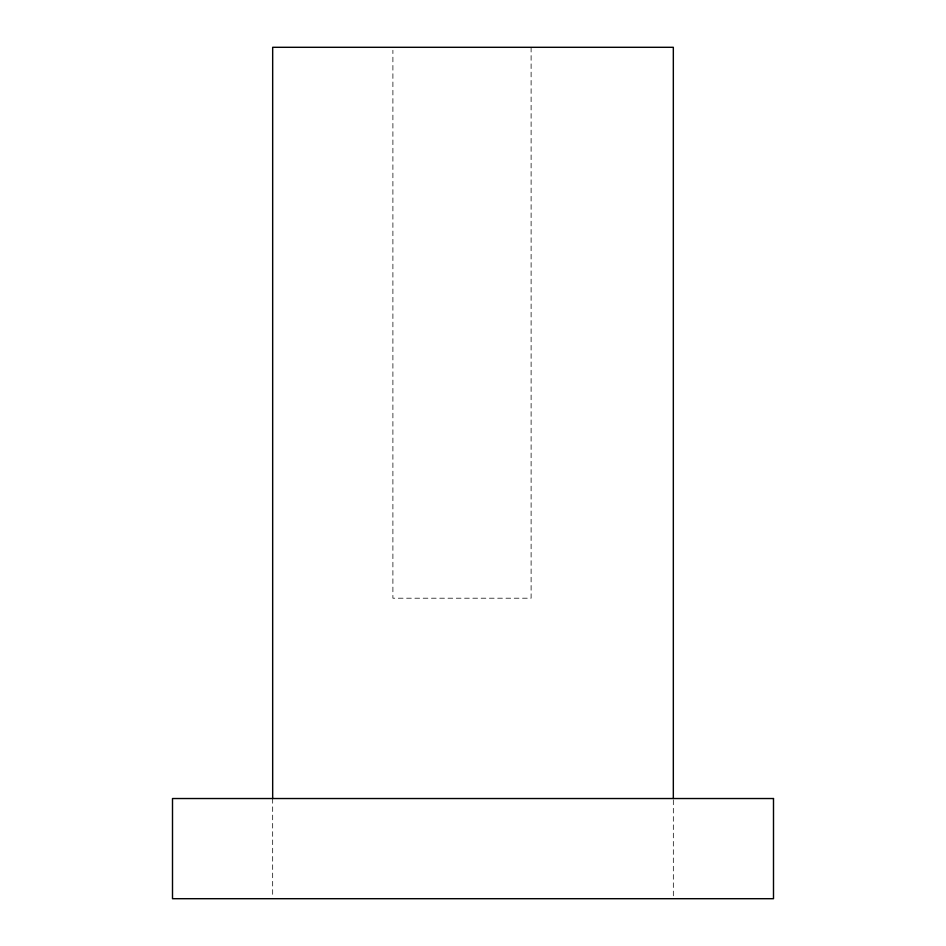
<?xml version="1.0" encoding="UTF-8"?>
<svg xmlns="http://www.w3.org/2000/svg" width="946" height="946" viewBox="0 0 946 946"><rect width="100%" height="100%" fill="white"/><g stroke="black" fill="none" stroke-linecap="round" stroke-linejoin="round"><path stroke-width="0.71" stroke-dasharray="4.73 3.55" d="M673.327 800.009L673.327 897.222M531.108 47.3L531.108 598.203L392.897 598.203L392.897 50.256M272.673 798.53L272.673 897.222"/><path stroke-width="1.42" d="M673.327 798.53L673.327 47.3L272.673 47.3L272.673 798.53M773.497 798.53L172.503 798.53L172.503 898.7L773.497 898.7L773.497 798.53"/></g></svg>
